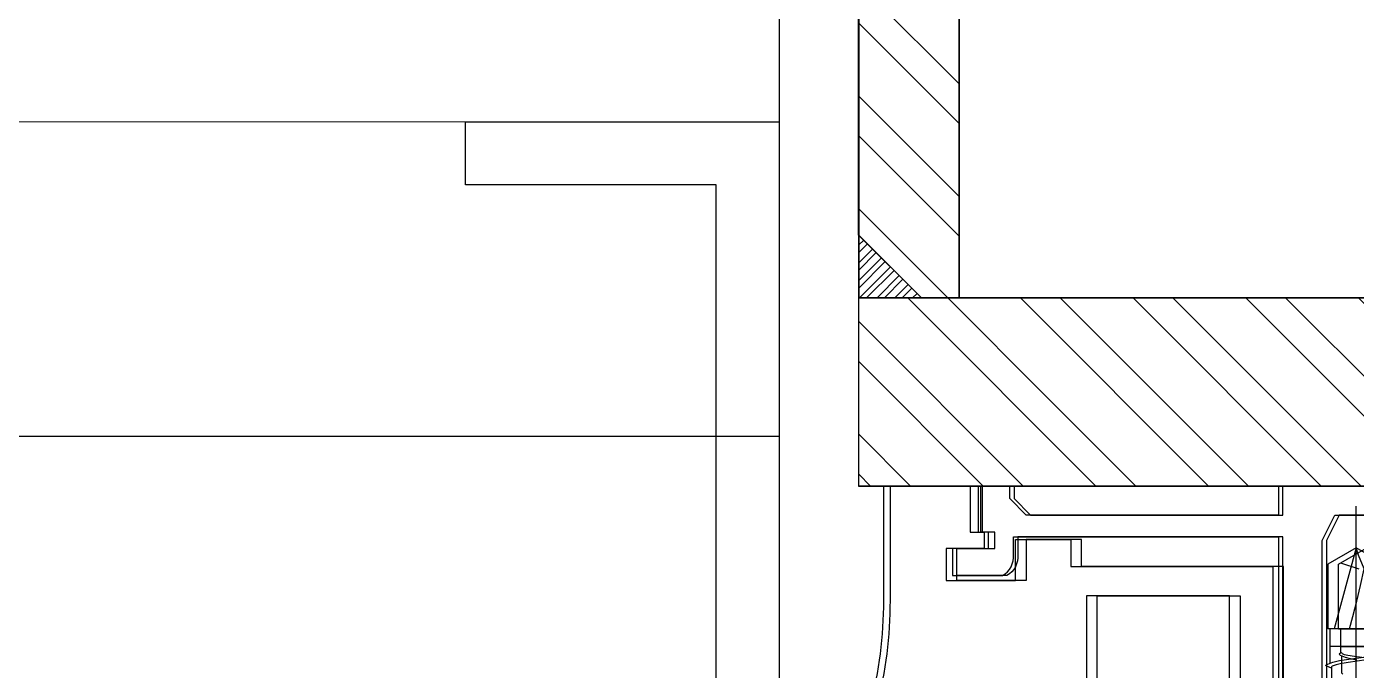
# Model space of a CAD drawing. Header units: centimetres. Extents: x -20963 to 233486, y -95276 to 159172.
# Drawn here: x 106223.65 to 106234.25, y 31751.88 to 31757.01 of the extents above; entities that cross this region are included whole.
import ezdxf

# ---------------------------------------------------------------- set-up
doc = ezdxf.new("R2010")
doc.units = ezdxf.units.CM
doc.header["$LTSCALE"] = 10
doc.header["$MEASUREMENT"] = 0
doc.linetypes.add('DASHDOT2', pattern=[0.5, 0.25, -0.125, 0, -0.125])
for name, color, linetype in [('006 plans$0$$glazing$0$$WALL SECTION$0$External Wall Details$0$A-DETL-INSL', 8, 'Continuous'), ('006 plans$0$$glazing$0$Fastener', 80, 'Continuous'), ('006 plans$0$$glazing$0$isocab panels', 5, 'Continuous'), ('006 plans$0$$glazing$0$steel', 7, 'Continuous'), ('A-MA-DEMISE LINE', 10, 'DASHDOT2'), ('LP-DIMENSION_INT_100', 51, 'Continuous')]:
    doc.layers.add(name, color=color, linetype=linetype)
for name, color, linetype, lineweight in [('006 plans$0$$glazing$0$Aluminium', 2, 'Continuous', 30), ('006 plans$0$$glazing$0$EPDM Gasket', 77, 'Continuous', 25), ('006 plans$0$$glazing$0$Hatch_steel', 33, 'Continuous', 30), ('006 plans$0$A-DOOR', 5, 'Continuous', 13)]:
    doc.layers.add(name, color=color, linetype=linetype, lineweight=lineweight)
doc.linetypes.add('006 plans$0$$glazing$0$$WALL SECTION$0$External Wall Details$0$BATTING', pattern='A,0.00254,-2.54,[134,ltypeshp.shx,S=2.54,R=0,X=-2.54,Y=0],-5.08,[134,ltypeshp.shx,S=2.54,R=180,X=2.54,Y=0],-2.54', length=10.16254)

# ---------------------------------------------------------------- blocks, each defined once
blk = doc.blocks.new('006 plans$0$$glazing$0$SPF2_MULLION')
at = {"layer": '006 plans$0$$glazing$0$Hatch_steel'}
h = blk.add_hatch(dxfattribs=at)
h.set_pattern_fill('_USER', color=256, angle=135, style=0, pattern_type=0)
h.set_pattern_definition([(45.00000000000001, (2569.187130626291, -1530.774650389794), (0.7071067811865476, -0.7071067811865475), [])])
h.paths.add_polyline_path([(34.65540718240663, -66.06982391170459), (39.65540718240663, -66.06982391170459), (39.65540718240663, -71.06982391170459)])
at = {"layer": '006 plans$0$$glazing$0$Aluminium'}
blk.add_lwpolyline([(-6.182057439000346, -51.06982391170459), (6.18205460277386, -51.06982391170459), (6.18205460277386, -48.76679524595966), (26.29782606346998, -48.76679524595966), (27.6166865057312, -50.08565568816266), (27.6166865057312, -51.06982391170459), (30.13177253981121, -51.06982391170459), (30.13177253981121, -47.41014623321826), (29.65343788114842, -47.41014623321826), (29.65343788114842, -46.09221256591263), (32.16378944506869, -46.09221256591263), (32.16378944506869, -43.94104336792952), (28.19640047859866, -43.94104336792952, 0.2927571817928497), (27.31357831356581, -45.61024184909184), (27.31357831356581, -47.03918208915275), (6.18205460277386, -47.03918208915275), (6.18205460277386, -27.81086255607079), (2.706802828703076, -29.23994983415469), (2.706802828703076, -46.74529237765819), (1.702221669955179, -48.74987353640608), (-1.702224506181665, -48.74987353640608)], format="xyb", dxfattribs=at)
at = {"layer": '006 plans$0$$glazing$0$EPDM Gasket'}
blk.add_lwpolyline([(10.09041945636272, -35.25126138291671), (10.09041945636272, -42.31949554171297), (21.49695150565822, -42.31949554171297), (21.49695150565822, -32.96228937176056)], dxfattribs=at)
blk.add_lwpolyline([(38.72339395864401, -33.55774603964528, 0.06330263396752665), (37.65540342440363, -41.95953590865247), (37.65540520835202, -51.06982356295339), (30.76316675695125, -51.06982356295339), (30.76316675695125, -47.41014588446706), (29.65343590709381, -47.41014588446706), (29.65343590709381, -46.09221221716143), (32.6826629396528, -46.09221221716143), (32.6826629396528, -43.5539771693584), (27.14238087146077, -43.5539771693584), (27.14238087146077, -46.82957339109271), (22.74534443148877, -46.82957339109271), (22.74534443148877, -44.67538475827314), (6.647759537328966, -44.67538475827314), (6.647759537328966, -27.81086220731959)], format="xyb", dxfattribs=at)
at = {"layer": '006 plans$0$$glazing$0$Fastener', "color": 2}
blk.add_lwpolyline([(1.711305230855942e-08, 34.27030599041609), (-1.430627889931202e-06, -49.46704635955393)], dxfattribs=at)
at = {"layer": '006 plans$0$$glazing$0$Fastener'}
for points in [[(1.980000034323893, -36.5828606269497), (2.347131634247489, -36.7237156269257), (2.402895767590962, -36.75857462693239), (2.421141100930981, -36.79357736028032), (2.416013634297997, -36.81112896028208), (2.249091567588039, -36.89936656027567), (1.86261860083323, -37.05184645758709), (1.64654750097543, -37.11400442692684), (1.322378234239295, -37.17771056026686), (0.781748034292832, -37.26049509359291), (-0.9722987656714395, -37.49398622693843)], [(-0.788004765752703, -37.24616576026892), (0.6347484342986718, -37.02141449361807), (1.270134834339842, -36.90829122695141), (1.606221500900574, -36.83198129359516), (1.842581434291787, -36.75564202695386), (1.918545967666432, -36.71745662693866), (1.964618367608637, -36.67926609361893), (1.980000034323893, -36.64107996027451), (1.980000034323893, -35.33362729361397)], [(2.090000036172569, -39.70587552277721), (2.090000034309924, -36.96213488496142)], [(-2.089999965624884, -38.30222144292202), (2.090000034426339, -38.30222144292202)], [(-2.255002583493479, -39.70455856309854), (-2.255007541854866, -44.86514364683535), (-5.548936314880848e-06, -46.16704668916645), (2.254992455826141, -44.8651457146625), (2.254997416515835, -39.70455332405982)], [(-2.255002584774047, -39.70587552277721), (2.254997415235266, -39.70587552277721)], [(0.5355284434044734, -39.70587552277721), (0.2568038360914215, -40.67436801025178), (-0.04375063057523221, -41.90785447691451), (-0.3433429639553651, -43.159814343584), (-0.6354259639047086, -44.4853766769229)], [(-0.6354252306045964, -44.48537447693525), (-0.1800435639452189, -45.58085274358746), (-1.430627889931202e-06, -46.16704934358131), (1.759982380317524, -39.70587552277721)]]:
    blk.add_lwpolyline(points, dxfattribs=at)
at = {"layer": '006 plans$0$$glazing$0$steel'}
blk.add_line((39.65540718240663, -71.06982391170459), (39.65540718240663, -66.06982391170459), dxfattribs=at)
for points in [[(-40.34459281759337, -66.06982391170459), (39.65540718240663, -66.06982391170459), (39.65540718240663, -51.06982391170459), (-40.34459281759337, -51.06982391170459)], [(34.65540718240663, -236.0698239117046), (31.65540718240663, -236.0698239117046), (31.65540718240663, -66.06982391170459), (34.65540718240663, -66.06982391170459), (39.65540718240663, -71.06982391170459), (39.65540718240663, -231.0698239117046)]]:
    blk.add_lwpolyline(points, close=True, dxfattribs=at)
blk = doc.blocks.new('006 plans$0$$glazing$0$SPF1_MULLION')
at = {"layer": '006 plans$0$$glazing$0$Hatch_steel'}
h = blk.add_hatch(dxfattribs=at)
h.set_pattern_fill('STEEL', color=256, scale=2, style=0)
h.set_pattern_definition([(45, (0, 0), (-4.490128060534576, 4.490128060534577), []), (45, (0, 3.175), (-4.490128060534576, 4.490128060534577), [])])
h.paths.add_polyline_path([(39.65540718235297, -51.0698242604501), (-40.34459281764703, -51.0698242604501), (-40.34459281764703, -66.0698242604501), (39.65540718235297, -66.0698242604501)])
h.paths.add_polyline_path([(39.65540718235297, -71.0698242604501), (34.65540718235297, -66.0698242604501), (31.65540718235297, -66.0698242604501), (31.65540718235297, -236.0698242604501), (34.65540718235297, -236.0698242604501), (39.65540718235297, -231.0698242604501)])
h.paths.add_polyline_path([(39.65540718235297, -236.0698242604501), (-40.34459281764703, -236.0698242604501), (-40.34459281764703, -251.0698242604501), (39.65540718235297, -251.0698242604501)])
h.paths.add_polyline_path([(-32.34459281764703, -66.0698242604501), (-35.34459281764703, -66.0698242604501), (-40.34459281764703, -71.0698242604501), (-40.34459281764703, -231.0698242604501), (-35.34459281764703, -236.0698242604501), (-32.34459281764702, -236.0698242604501)])
h = blk.add_hatch(dxfattribs=at)
h.set_pattern_fill('_USER', color=256, angle=135, style=0, pattern_type=0)
h.set_pattern_definition([(135, (-2569.876316261622, -1530.774650738527), (-0.7071067811865476, -0.7071067811865475), [])])
h.paths.add_polyline_path([(-35.34459281764703, -66.0698242604501), (-40.34459281764703, -66.0698242604501), (-40.34459281764703, -71.0698242604501)])
at = {"layer": '006 plans$0$$glazing$0$Aluminium'}
blk.add_lwpolyline([(-6.52664883851412, -51.0698242604501), (5.837463203220068, -51.0698242604501)], dxfattribs=at)
blk.add_lwpolyline([(1.357630270375012, -48.74987388515979), (-2.046815905669064, -48.74987388515979), (-3.051397064428784, -46.74529272640007), (-3.051397064428784, -29.23995018289384), (-6.52664883851412, -27.81086290481358), (-6.52664883851412, -47.03918243788462), (-27.65817254926787, -47.03918243788462), (-27.65817254926787, -45.61024219784008, 0.2927571817928497), (-28.54099471439349, -43.94104371668232), (-32.50838368084533, -43.94104371668232), (-32.50838368084533, -46.09221291464451), (-29.99803211686867, -46.09221291464451), (-29.99803211686867, -47.41014658196195), (-30.47636677554055, -47.41014658196195), (-30.47636677554055, -51.0698242604501), (-27.96128074144235, -51.0698242604501), (-27.96128074144235, -50.08565603690454), (-26.64242029924844, -48.76679559471063), (-6.52664883851412, -48.76679559471063), (-6.52664883851412, -51.0698242604501)], format="xyb", dxfattribs=at)
at = {"layer": '006 plans$0$$glazing$0$EPDM Gasket'}
for points in [[(-6.492355747060174, -27.81086255606465), (-6.492355747060174, -44.67538510702821), (-22.58994064128183, -44.67538510702821), (-22.58994064128183, -46.82957373983504), (-26.98697708125565, -46.82957373983504), (-26.98697708125565, -43.5539775181162), (-32.52725914941493, -43.5539775181162), (-32.52725914941493, -46.09221256589558), (-29.49803211686867, -46.09221256589558), (-29.49803211686867, -47.41014623321303), (-30.60776296669337, -47.41014623321303), (-30.60776296669337, -51.06982391170118), (-37.84459281764703, -51.06982391170118), (-37.84459103365225, -41.95953625739844, 0.06330263396752665), (-38.91258156788354, -33.5577463883908)], [(-21.34154771544763, -32.96228972051745), (-21.34154771544763, -42.31949589045166), (-9.935015666135769, -42.31949589045166), (-9.935015666135769, -35.25126173167178, 0.6637141592456047)]]:
    blk.add_lwpolyline(points, format="xyb", dxfattribs=at)
at = {"layer": '006 plans$0$$glazing$0$Fastener'}
for points in [[(0.9371552166985566, -37.26049544235184), (-0.8168915833020947, -37.4939865756852), (-1.352634116635272, -37.58364317568521), (-1.609930716635063, -37.64333944235193), (-1.770188983301523, -37.70300637568528), (-1.810947649968512, -37.73285744235193), (-1.840878909700223, -37.79838224129514), (-1.946414849968278, -37.7567076423519), (-2.028223316635376, -37.70738584235187), (-2.045573983301438, -37.67468210901859), (-1.959103716634672, -37.59353657568522), (-1.559283682014211, -37.44110369316832), (-1.162570249968667, -37.34375077568529), (-0.6325975833015036, -37.24616610901853)], [(-1.758288449968859, -36.09072097568526), (-1.817190516635492, -36.13923757568523), (-1.824592783301341, -36.16305257568524), (-1.824592783301341, -37.5422538423519)], [(-1.934592781520223, -39.70587587152909), (-1.934592783301014, -37.76272904235191)], [(-1.934592783254629, -38.30222179166014), (2.245407216812055, -38.30222179166014)], [(-2.099595401055012, -39.70455891184804), (-2.099600359500073, -44.86514399558541), (0.1554016335148845, -46.16704703791686), (2.410399638261879, -44.86514606340086), (2.410404598926107, -39.70455367279999)], [(-2.099595402321029, -39.70587587152909), (2.410404597655543, -39.70587587152909)], [(-1.934600100475109, -44.96040525915646), (-0.4800182106646389, -44.48537443485532)]]:
    blk.add_lwpolyline(points, dxfattribs=at)
at = {"layer": '006 plans$0$$glazing$0$steel'}
blk.add_line((-40.34459281764703, -71.0698242604501), (-40.34459281764703, -66.0698242604501), dxfattribs=at)
for points in [[(-40.34459281764703, -66.0698242604501), (39.65540718235297, -66.0698242604501), (39.65540718235297, -51.0698242604501), (-40.34459281764703, -51.0698242604501)], [(-32.34459281764703, -236.0698242604501), (-35.34459281764703, -236.0698242604501), (-40.34459281764703, -231.0698242604501), (-40.34459281764703, -71.0698242604501), (-35.34459281764703, -66.0698242604501), (-32.34459281764703, -66.0698242604501)]]:
    blk.add_lwpolyline(points, close=True, dxfattribs=at)
blk = doc.blocks.new('gfgf')
at = {"layer": '006 plans$0$$glazing$0$$WALL SECTION$0$External Wall Details$0$A-DETL-INSL', "linetype": '006 plans$0$$glazing$0$$WALL SECTION$0$External Wall Details$0$BATTING', "ltscale": 2.5}
blk.add_lwpolyline([(396704.7237959777, 244855.0353374505), (396810.3301490525, 244855.035360779), (396810.3305153028, 244605.0347181456), (398256.4253078037, 244605.0351795099), (398256.425696592, 244855.0353374504), (398362.0320263383, 244855.0353374504)], dxfattribs=at)
at = {"layer": '006 plans$0$$glazing$0$isocab panels'}
blk.add_line((398362.0320263382, 244904.9994742001), (398362.0320263382, 244832.7994742008), dxfattribs=at)
blk.add_lwpolyline([(398337.0320263382, 244875.0704144135), (398337.0320263382, 244880.0704144135), (398362.0320263382, 244880.0704144135), (398362.0320263382, 244830.0002604875), (398337.0320263382, 244830.0002604875), (398337.0320263382, 244835.0002604875), (398357.0320263382, 244835.0002604875), (398357.0320263382, 244875.0704144135), (398337.0320263382, 244875.0704144135)], dxfattribs=at)
at = {"layer": '006 plans$0$A-DOOR'}
blk.add_line((398337.0320263382, 244880.0704144135), (398231.3906196289, 244880.0704144135), dxfattribs=at)
at = {"rotation": 180}
blk.add_blockref('006 plans$0$$glazing$0$SPF2_MULLION', (398408.0320263382, 244799.9994745503), dxfattribs=at)
at = {"extrusion": (0, 0, -1), "zscale": -1, "rotation": 179.9995241746047}
blk.add_blockref('006 plans$0$$glazing$0$SPF1_MULLION', (-398408.723297038, 244799.9996805829), dxfattribs=at)
blk = doc.blocks.new('PLAN')
at = {"layer": 'A-MA-DEMISE LINE', "color": 4, "xscale": 0.1, "yscale": 0.1, "zscale": 0.1}
blk.add_blockref('gfgf', (62317.38110199603, 7268.244242211797, -1.122847812e-07), dxfattribs=at)

msp = doc.modelspace()

# ---------------------------------------------------------------- block references
at = {"layer": 'LP-DIMENSION_INT_100', "color": 2}
msp.add_blockref('PLAN', (4076.066850585368, 0), dxfattribs=at)

doc.saveas('drawing.dxf')
